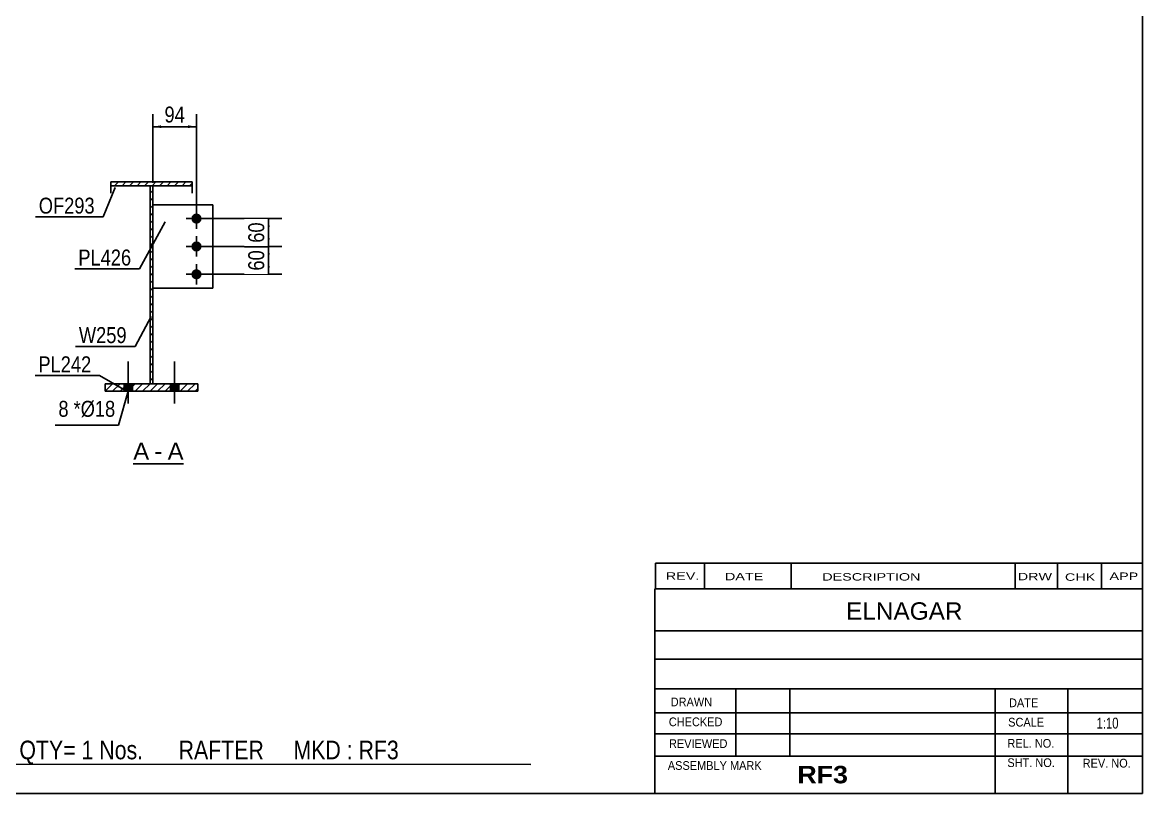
# Model space of a CAD drawing. Header units: millimetres. Extents: x -28 to 374, y -193 to 84.
# Drawn here: x 173 to 374.2, y -193 to -54.5 of the extents above; entities that cross this region are included whole.
import ezdxf

# ---------------------------------------------------------------- set-up
doc = ezdxf.new("R2010")
doc.units = ezdxf.units.MM
doc.linetypes.add('DXK_LINE_DOT1', pattern=[1.8814, 0.9407, -0.9407])
doc.styles.add('Arial', font='ARIAL.TTF', dxfattribs={"height": 0.2})
doc.styles.add('Arial Bold', font='ARIALBD.TTF', dxfattribs={"height": 0.2})
doc.styles.add('Arial Narrow', font='ARIALN.TTF', dxfattribs={"height": 0.2})

# ---------------------------------------------------------------- blocks, each defined once
blk = doc.blocks.new('Unknown-624480868-2904')
at = {"color": 5, "linetype": 'Continuous'}
for p, q in [((374.25, -192.95), (374.25, 84.05)), ((-25.75, -192.95), (374.25, -192.95))]:
    blk.add_line(p, q, dxfattribs=at)
blk = doc.blocks.new('Unknown-624480868-12 - 4759')
at = {"color": 7, "linetype": 'Continuous'}
blk.add_line((192.94, -133.73), (201.97, -133.73), dxfattribs=at)
at = {"color": 0, "linetype": 'Continuous'}
blk.add_wipeout([(195.78, -132.98), (195.78, -129.78), (192.94, -129.78), (192.94, -132.98)], dxfattribs=at)
blk.add_wipeout([(198.16, -132.98), (198.16, -129.78), (196.74, -129.78), (196.74, -132.98)], dxfattribs=at)
at = {"color": 96, "linetype": 'Continuous', "style": 'Arial'}
for s, p in [('A', (192.94, -132.98)), ('-', (196.74, -132.98))]:
    blk.add_text(s, height=3.06, dxfattribs=at).set_placement(p)
at = {"color": 0, "linetype": 'Continuous'}
blk.add_wipeout([(201.97, -132.98), (201.97, -129.78), (199.12, -129.78), (199.12, -132.98)], dxfattribs=at)
at = {"color": 96, "linetype": 'Continuous', "style": 'Arial'}
blk.add_text('A', height=3.06, dxfattribs=at).set_placement((199.12, -132.98))
blk = doc.blocks.new('Part-624480868-4782 - 4759')
at = {"color": 2, "linetype": 'Continuous'}
for p, q in [((207.21, -87.19), (196.46, -87.19)), ((207.21, -102.19), (207.21, -87.19)), ((196.46, -102.19), (207.21, -102.19))]:
    blk.add_line(p, q, dxfattribs=at)
at = {"color": 7, "linetype": 'DXK_LINE_DOT1'}
blk.add_line((196.46, -87.19), (196.46, -102.19), dxfattribs=at)
blk = doc.blocks.new('Bolt-624480868-4800 - 4759')
at = {"linetype": 'Continuous'}
for points in [[(204.29, -90.61, -1), (204.29, -88.77, -1)], [(204.29, -95.61, -1), (204.29, -93.77, -1)], [(204.29, -100.61, -1), (204.29, -98.77, -1)]]:
    blk.add_hatch(color=3, dxfattribs=at).paths.add_polyline_path(points)
at = {"color": 3, "linetype": 'Continuous'}
for p, q in [((204.29, -87.86), (204.29, -91.52)), ((206.12, -89.69), (202.46, -89.69)), ((204.29, -92.86), (204.29, -96.52)), ((206.12, -94.69), (202.46, -94.69)), ((204.29, -97.86), (204.29, -101.52)), ((206.12, -99.69), (202.46, -99.69))]:
    blk.add_line(p, q, dxfattribs=at)
blk = doc.blocks.new('Part-624480868-4776 - 4759')
at = {"linetype": 'Continuous'}
h = blk.add_hatch(dxfattribs=at)
h.set_pattern_fill('', scale=0.3, style=0, pattern_type=0)
h.set_pattern_definition([(45, (187.8731, -119.3442), (-0.67352, 0.67352), [])])
h.paths.add_polyline_path([(204.54, -119.34), (187.87, -119.34), (187.87, -120.68), (204.54, -120.68)])
at = {"color": 2, "linetype": 'Continuous'}
for p, q in [((187.87, -119.34), (204.54, -119.34)), ((187.87, -120.68), (187.87, -119.34)), ((204.54, -120.68), (187.87, -120.68)), ((204.54, -119.34), (204.54, -120.68))]:
    blk.add_line(p, q, dxfattribs=at)
blk = doc.blocks.new('Part-624480868-4760 - 4759')
at = {"linetype": 'Continuous'}
h = blk.add_hatch(dxfattribs=at)
h.set_pattern_fill('', scale=0.3, style=0, pattern_type=0)
h.set_pattern_definition([(45, (188.9148, -83.1122), (-0.67352, 0.67352), [])])
h.paths.add_polyline_path([(203.5, -83.11), (188.91, -83.11), (188.91, -83.79), (203.5, -83.79)])
at = {"color": 7, "linetype": 'DXK_LINE_DOT1'}
for p, q in [((188.91, -83.11), (188.91, -83.79)), ((203.5, -83.11), (203.5, -83.79))]:
    blk.add_line(p, q, dxfattribs=at)
at = {"color": 2, "linetype": 'Continuous'}
for p, q in [((188.91, -83.11), (203.5, -83.11)), ((188.91, -83.79), (188.91, -83.11)), ((188.91, -83.79), (188.91, -85.13)), ((203.5, -83.79), (188.91, -83.79)), ((203.5, -83.11), (203.5, -83.79)), ((203.5, -83.79), (203.5, -85.13))]:
    blk.add_line(p, q, dxfattribs=at)
blk = doc.blocks.new('Part-624480868-4783 - 4759')
at = {"linetype": 'Continuous'}
h = blk.add_hatch(dxfattribs=at)
h.set_pattern_fill('', scale=0.3, style=0, pattern_type=0)
h.set_pattern_definition([(45, (195.9565, -83.7858), (-0.67352, 0.67352), [])])
h.paths.add_polyline_path([(196.46, -83.79), (195.96, -83.79), (195.96, -119.34), (196.46, -119.34)])
at = {"color": 7, "linetype": 'DXK_LINE_DOT1'}
for p, q in [((195.96, -85.13), (195.96, -83.79)), ((196.46, -85.13), (196.46, -83.79))]:
    blk.add_line(p, q, dxfattribs=at)
at = {"color": 2, "linetype": 'Continuous'}
for p, q in [((195.96, -83.79), (196.46, -83.79)), ((195.96, -119.34), (195.96, -83.79)), ((196.46, -83.79), (196.46, -119.34)), ((196.46, -119.34), (195.96, -119.34))]:
    blk.add_line(p, q, dxfattribs=at)
blk = doc.blocks.new('Bolt-624480868-4796 - 4759')
at = {"linetype": 'Continuous'}
for points in [[(191.29, -120.68), (192.79, -120.68), (192.79, -119.34), (191.29, -119.34)], [(199.62, -120.68), (201.12, -120.68), (201.12, -119.34), (199.62, -119.34)]]:
    blk.add_hatch(color=3, dxfattribs=at).paths.add_polyline_path(points)
at = {"color": 3, "linetype": 'Continuous'}
for p, q in [((192.04, -122.91), (192.04, -115.34)), ((200.37, -122.91), (200.37, -115.34)), ((191.29, -120.68), (191.29, -119.34)), ((192.79, -120.68), (192.79, -119.34)), ((199.62, -120.68), (199.62, -119.34)), ((201.12, -120.68), (201.12, -119.34))]:
    blk.add_line(p, q, dxfattribs=at)
blk = doc.blocks.new('StraightDimension-624480868-5381 - 4759')
at = {"linetype": 'Continuous'}
for points in [[(216.96, -96.19), (217.21, -94.69), (217.46, -96.19)], [(217.46, -98.19), (217.21, -99.69), (216.96, -98.19)]]:
    blk.add_hatch(color=7, dxfattribs=at).paths.add_polyline_path(points)
at = {"color": 7, "linetype": 'Continuous'}
for p, q in [((205.29, -94.69), (219.61, -94.69)), ((217.21, -99.69), (217.21, -94.69)), ((205.29, -99.69), (219.61, -99.69))]:
    blk.add_line(p, q, dxfattribs=at)
at = {"color": 0}
blk.add_wipeout([(217.06, -94.76), (212.86, -94.76), (212.86, -99.62), (217.06, -99.62)], dxfattribs=at)
at = {"color": 3, "style": 'Arial Narrow'}
blk.add_text('60', height=2.863, rotation=90.0002, dxfattribs=at).set_placement((216.46, -99.02))
blk = doc.blocks.new('StraightDimension-624480868-4841 - 4759')
at = {"linetype": 'Continuous'}
for points in [[(197.96, -73.43), (196.46, -73.18), (197.96, -72.93)], [(202.79, -72.93), (204.29, -73.18), (202.79, -73.43)]]:
    blk.add_hatch(color=7, dxfattribs=at).paths.add_polyline_path(points)
at = {"color": 7, "linetype": 'Continuous'}
for p, q in [((196.46, -83.24), (196.46, -70.93)), ((204.29, -88.69), (204.29, -70.93)), ((196.46, -73.18), (204.29, -73.18))]:
    blk.add_line(p, q, dxfattribs=at)
at = {"color": 0}
blk.add_wipeout([(202.8, -73.03), (202.8, -68.83), (197.95, -68.83), (197.95, -73.03)], dxfattribs=at)
at = {"color": 3, "style": 'Arial Narrow'}
blk.add_text('94', height=2.863, dxfattribs=at).set_placement((198.55, -72.43))
blk = doc.blocks.new('StraightDimension-624480868-5383 - 4759')
at = {"linetype": 'Continuous'}
for points in [[(216.96, -91.19), (217.21, -89.69), (217.46, -91.19)], [(217.46, -93.19), (217.21, -94.69), (216.96, -93.19)]]:
    blk.add_hatch(color=7, dxfattribs=at).paths.add_polyline_path(points)
at = {"color": 7, "linetype": 'Continuous'}
for p, q in [((205.29, -89.69), (219.61, -89.69)), ((217.21, -94.69), (217.21, -89.69)), ((205.29, -94.69), (219.61, -94.69))]:
    blk.add_line(p, q, dxfattribs=at)
at = {"color": 0}
blk.add_wipeout([(217.06, -89.76), (212.86, -89.76), (212.86, -94.62), (217.06, -94.62)], dxfattribs=at)
at = {"color": 3, "style": 'Arial Narrow'}
blk.add_text('60', height=2.863, rotation=90.0002, dxfattribs=at).set_placement((216.46, -94.02))
blk = doc.blocks.new('CBS_NAME_BLOG-624480868-7502')
at = {"color": 7, "linetype": 'Continuous'}
for p, q in [((286.65, -156.2), (374.17, -156.2)), ((286.65, -192.91), (286.65, -156.2)), ((286.65, -163.74), (374.17, -163.74)), ((286.73, -168.79), (374.24, -168.79)), ((286.65, -174.16), (374.17, -174.16)), ((301.18, -186.27), (301.18, -174.17)), ((310.86, -186.25), (310.86, -174.18)), ((347.78, -192.91), (347.78, -174.18)), ((360.83, -192.91), (360.83, -174.17)), ((286.66, -178.46), (374.24, -178.44)), ((286.65, -182.21), (374.17, -182.21)), ((286.65, -186.25), (374.17, -186.25)), ((286.65, -192.95), (374.24, -192.95))]:
    blk.add_line(p, q, dxfattribs=at)
at = {"color": 3, "linetype": 'Continuous', "style": 'Arial'}
blk.add_text('ELNAGAR', height=3.133, dxfattribs=at).set_placement((320.98, -161.73))
at = {"color": 3, "linetype": 'Continuous'}
for s, height, style, width, p in [('DRAWN', 1.566, 'Arial', 0.9, (289.48, -177.27)), ('DATE', 1.566, 'Arial', 0.9, (350.25, -177.43)), ('CHECKED', 1.566, 'Arial', 0.9, (289.14, -180.85)), ('SCALE', 1.566, 'Arial', 0.9, (350.1, -180.91)), ('1:10', 1.957, 'Arial Narrow', 0.9, (365.99, -181.27)), ('REVIEWED', 1.566, 'Arial', 0.9, (289.17, -184.76)), ('REL. NO.', 1.566, 'Arial', 0.9, (349.96, -184.71)), ('ASSEMBLY MARK', 1.5663, 'Arial', 0.9, (288.96, -188.69)), ('SHT. NO.', 1.566, 'Arial', 0.9, (349.95, -188.18)), ('REV. NO.', 1.566, 'Arial', 0.9, (363.48, -188.27)), ('RF3', 3.131, 'Arial Bold', 1.1, (312.23, -191.1))]:
    blk.add_text(s, height=height, dxfattribs=dict(at, style=style, width=width)).set_placement(p)
blk = doc.blocks.new('CBS_CALLOFF-624480868-7501')
at = {"color": 7, "linetype": 'Continuous'}
blk.add_line((148.12, -187.68), (264.36, -187.7), dxfattribs=at)
at = {"color": 3, "linetype": 'Continuous', "style": 'Arial Narrow'}
blk.add_text('QTY= 1 Nos.      RAFTER     MKD : RF3', height=3.3405, dxfattribs=at).set_placement((172.48, -186.79))
blk = doc.blocks.new('CBS_REVISION-624480868-7503')
at = {"color": 7, "linetype": 'Continuous'}
for p, q in [((286.74, -151.57), (374.24, -151.57)), ((286.74, -151.57), (286.74, -156.2)), ((295.53, -151.57), (295.53, -156.2)), ((311.13, -151.57), (311.13, -156.14)), ((351.38, -151.57), (351.38, -156.2)), ((358.93, -151.57), (358.93, -156.2)), ((366.87, -151.57), (366.87, -156.2)), ((286.74, -156.2), (374.24, -156.2))]:
    blk.add_line(p, q, dxfattribs=at)
at = {"color": 7, "style": 'Arial Narrow', "width": 1.7}
for s, height, p in [('REV.', 1.326, (288.6, -154.53)), ('DATE', 1.326, (299.22, -154.64)), ('DESCRIPTION', 1.3257, (316.7, -154.69)), ('DRW', 1.326, (351.82, -154.64)), ('CHK', 1.326, (360.3, -154.73)), ('APP', 1.326, (368.3, -154.57))]:
    blk.add_text(s, height=height, dxfattribs=at).set_placement(p)
blk = doc.blocks.new('Mark-624480868-4806 - 4759')
at = {"color": 7, "linetype": 'Continuous'}
blk.add_line((189.68, -84.12), (187.52, -89.39), dxfattribs=at)
at = {"color": 0}
blk.add_wipeout([(186.02, -88.79), (186.02, -85.79), (175.97, -85.79), (175.97, -88.79)], dxfattribs=at)
blk.add_wipeout([(186.02, -88.79), (186.02, -85.79), (175.97, -85.79), (175.97, -88.79)], dxfattribs=at)
at = {"color": 7, "linetype": 'Continuous'}
blk.add_line((175.37, -89.39), (187.52, -89.39), dxfattribs=at)
at = {"color": 3, "style": 'Arial Narrow'}
blk.add_text('OF293', height=2.863, dxfattribs=at).set_placement((175.97, -88.79))
blk = doc.blocks.new('Mark-624480868-5549 - 4759')
at = {"color": 7, "linetype": 'Continuous'}
blk.add_line((191.23, -120.39), (186.9, -117.89), dxfattribs=at)
at = {"color": 0}
blk.add_wipeout([(185.4, -117.29), (185.4, -114.29), (175.9, -114.29), (175.9, -117.29)], dxfattribs=at)
blk.add_wipeout([(185.4, -117.29), (185.4, -114.29), (175.9, -114.29), (175.9, -117.29)], dxfattribs=at)
at = {"color": 7, "linetype": 'Continuous'}
blk.add_line((175.3, -117.89), (186.9, -117.89), dxfattribs=at)
at = {"color": 3, "style": 'Arial Narrow'}
blk.add_text('PL242', height=2.863, dxfattribs=at).set_placement((175.9, -117.29))
blk = doc.blocks.new('Mark-624480868-4809 - 4759')
at = {"color": 7, "linetype": 'Continuous'}
blk.add_line((198.65, -90.24), (194.08, -98.71), dxfattribs=at)
at = {"color": 0}
blk.add_wipeout([(192.58, -98.11), (192.58, -95.11), (183.07, -95.11), (183.07, -98.11)], dxfattribs=at)
blk.add_wipeout([(192.58, -98.11), (192.58, -95.11), (183.07, -95.11), (183.07, -98.11)], dxfattribs=at)
at = {"color": 7, "linetype": 'Continuous'}
blk.add_line((182.47, -98.71), (194.08, -98.71), dxfattribs=at)
at = {"color": 3, "style": 'Arial Narrow'}
blk.add_text('PL426', height=2.863, dxfattribs=at).set_placement((183.07, -98.11))
blk = doc.blocks.new('Mark-624480868-4812 - 4759')
at = {"color": 7, "linetype": 'Continuous'}
blk.add_line((196.13, -107.26), (193.26, -112.64), dxfattribs=at)
at = {"color": 0}
blk.add_wipeout([(191.76, -112.04), (191.76, -109.04), (183.17, -109.04), (183.17, -112.04)], dxfattribs=at)
blk.add_wipeout([(191.76, -112.04), (191.76, -109.04), (183.17, -109.04), (183.17, -112.04)], dxfattribs=at)
at = {"color": 7, "linetype": 'Continuous'}
blk.add_line((182.57, -112.64), (193.26, -112.64), dxfattribs=at)
at = {"color": 3, "style": 'Arial Narrow'}
blk.add_text('W259', height=2.863, dxfattribs=at).set_placement((183.17, -112.04))
blk = doc.blocks.new('Mark-624480868-5530 - 4759')
at = {"color": 7, "linetype": 'Continuous'}
blk.add_line((178.89, -126.78), (190.31, -126.78), dxfattribs=at)
at = {"color": 0}
blk.add_wipeout([(181.32, -125.28), (181.32, -122.28), (179.49, -122.28), (179.49, -125.28)], dxfattribs=at)
blk.add_wipeout([(181.32, -125.28), (181.32, -122.28), (179.49, -122.28), (179.49, -125.28)], dxfattribs=at)
at = {"color": 3, "style": 'Arial Narrow'}
blk.add_text('8', height=2.86, dxfattribs=at).set_placement((179.49, -125.28))
at = {"color": 0}
blk.add_wipeout([(183.49, -125.28), (183.49, -122.28), (182.22, -122.28), (182.22, -125.28)], dxfattribs=at)
blk.add_wipeout([(183.49, -125.28), (183.49, -122.28), (182.22, -122.28), (182.22, -125.28)], dxfattribs=at)
blk.add_wipeout([(189.71, -125.28), (189.71, -122.28), (183.49, -122.28), (183.49, -125.28)], dxfattribs=at)
blk.add_wipeout([(189.71, -125.28), (189.71, -122.28), (183.49, -122.28), (183.49, -125.28)], dxfattribs=at)
at = {"color": 7, "linetype": 'Continuous'}
blk.add_line((192.04, -120.68), (190.31, -126.78), dxfattribs=at)
at = {"color": 3, "style": 'Arial Narrow'}
for s, height, p in [('*', 2.86, (182.22, -125.28)), ('Ø18', 2.863, (183.49, -125.28))]:
    blk.add_text(s, height=height, dxfattribs=at).set_placement(p)

msp = doc.modelspace()

# ---------------------------------------------------------------- block references
for name in ['Unknown-624480868-2904', 'Part-624480868-4760 - 4759', 'Part-624480868-4783 - 4759', 'Part-624480868-4782 - 4759', 'Bolt-624480868-4800 - 4759', 'Bolt-624480868-4796 - 4759', 'Part-624480868-4776 - 4759', 'CBS_REVISION-624480868-7503', 'CBS_NAME_BLOG-624480868-7502', 'CBS_CALLOFF-624480868-7501']:
    msp.add_blockref(name, (0, 0))

# ---------------------------------------------------------------- next in the draw order: block references
for name in ['StraightDimension-624480868-4841 - 4759', 'Mark-624480868-4806 - 4759', 'StraightDimension-624480868-5381 - 4759', 'Mark-624480868-4812 - 4759', 'Mark-624480868-5549 - 4759', 'Unknown-624480868-12 - 4759']:
    msp.add_blockref(name, (0, 0))

# ---------------------------------------------------------------- next in the draw order: block references
for name in ['Mark-624480868-4809 - 4759', 'StraightDimension-624480868-5383 - 4759', 'Mark-624480868-5530 - 4759']:
    msp.add_blockref(name, (0, 0))

doc.saveas('drawing.dxf')
